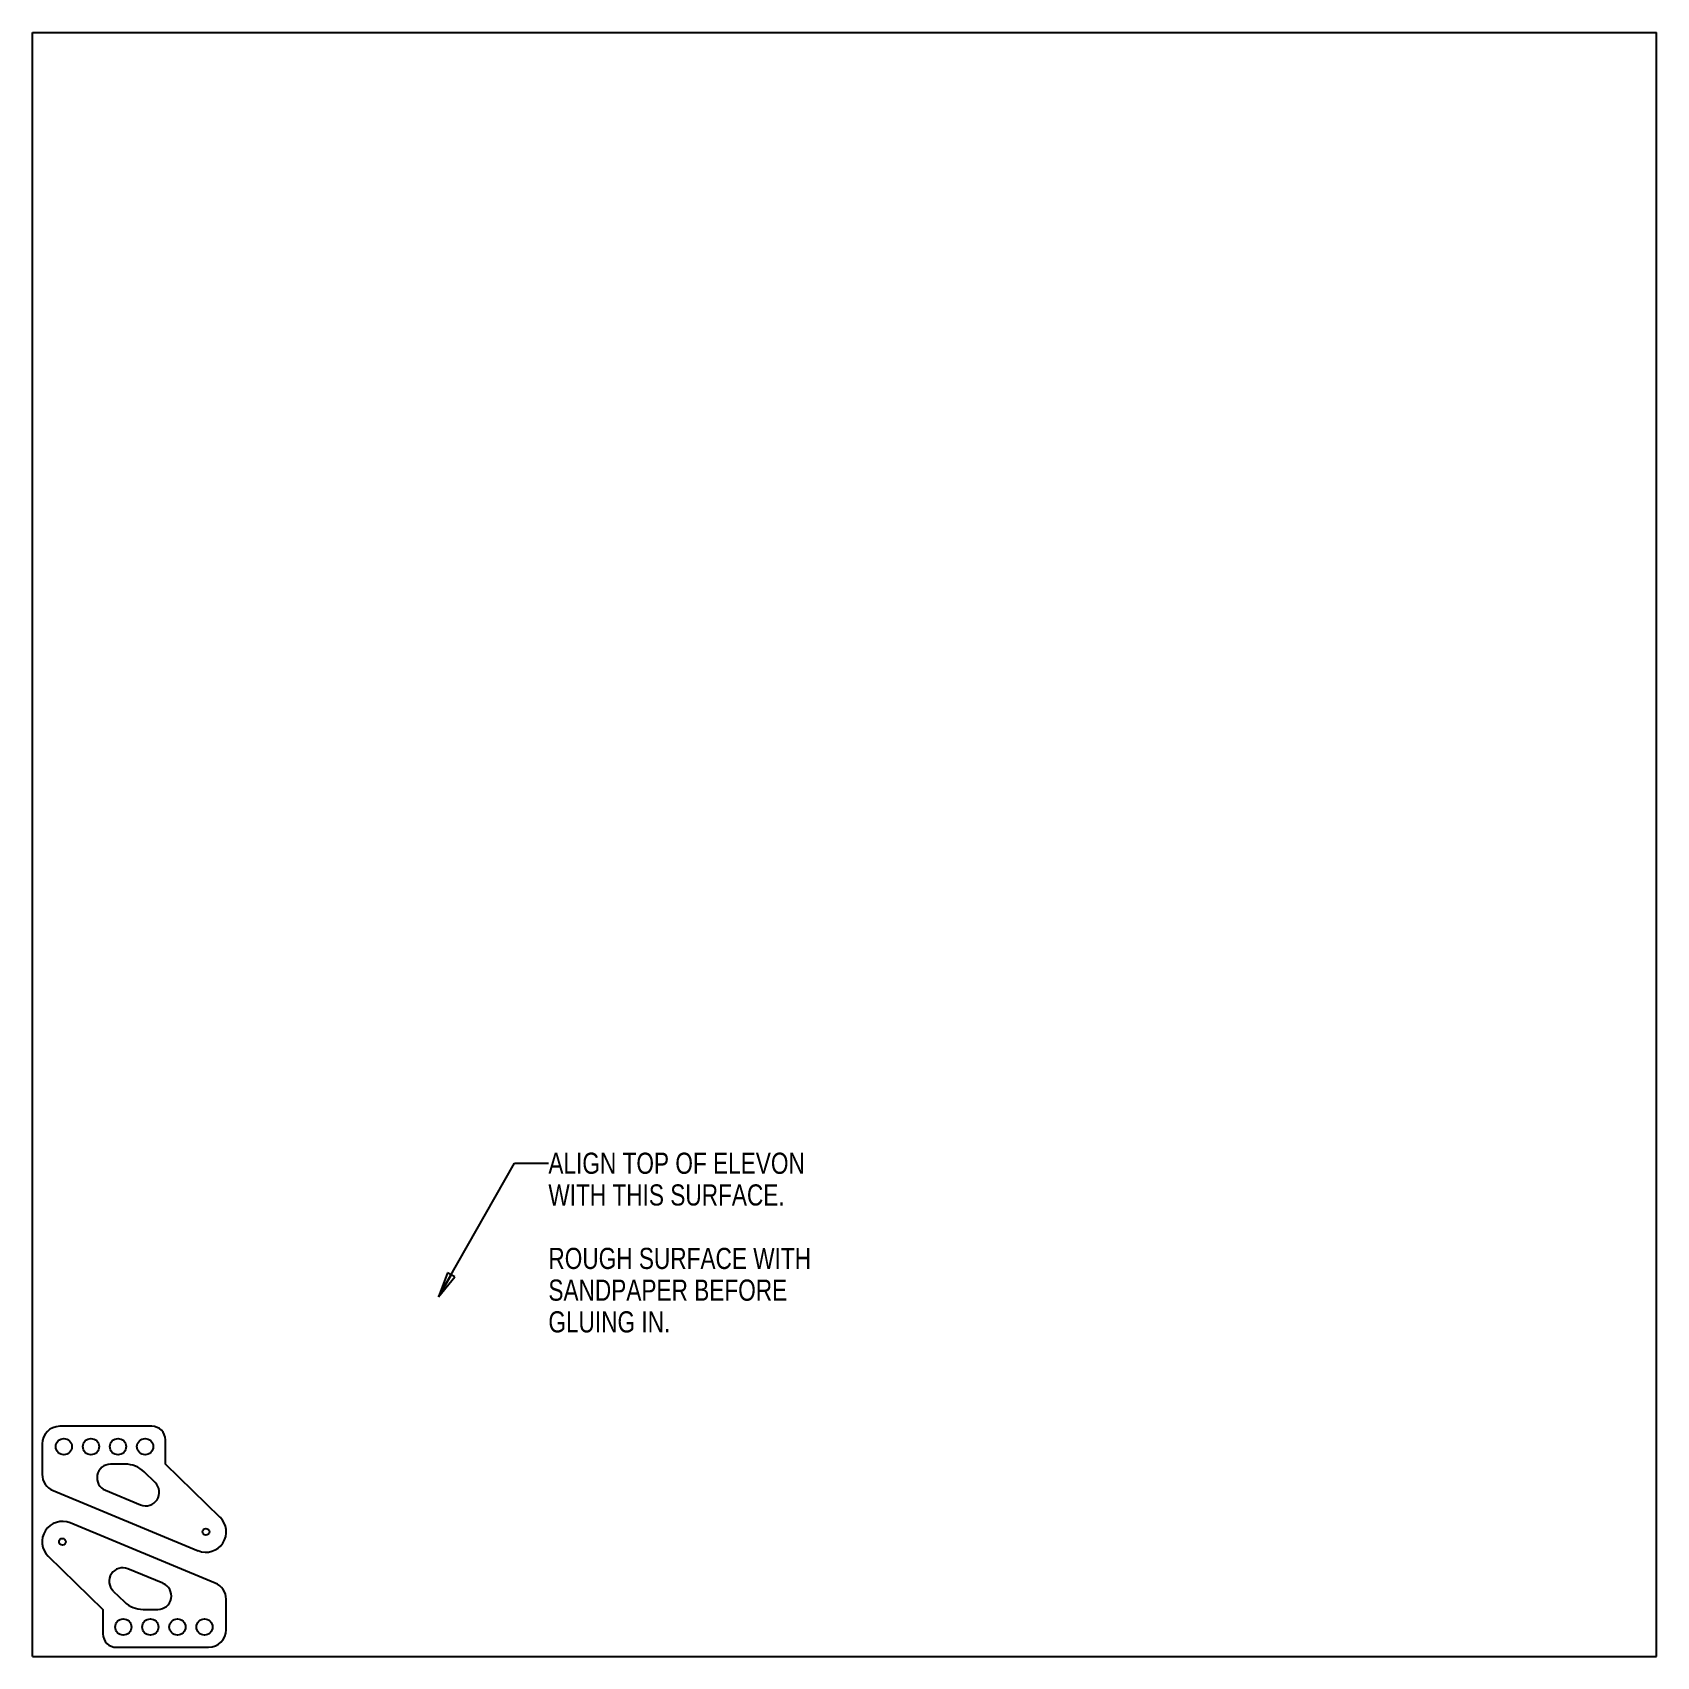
# Model space of a CAD drawing. Header units: inches. Extents: x 0 to 12, y 0 to 12.
import ezdxf

# ---------------------------------------------------------------- set-up
doc = ezdxf.new("R2010")
doc.units = ezdxf.units.IN
doc.header["$LTSCALE"] = 0.782222
doc.header["$MEASUREMENT"] = 0
doc.layers.get('0').update_dxf_attribs({"linetype": 'CONTINUOUS'})
doc.layers.add('02___PRT_ALL_AXES', color=7, linetype='CONTINUOUS')
doc.styles.get("Standard").update_dxf_attribs({"font": 'txt', "width": 0.8})
doc.dimstyles.get("Standard").update_dxf_attribs({"dimtxt": 0.15625, "dimasz": 0.1875, "dimexe": 0.18, "dimexo": 0.0625, "dimgap": 0.09, "dimtad": 0, "dimtih": 1, "dimtoh": 1, "dimzin": 4, "dimdsep": 46, "dimtxsty": 'STANDARD', "dimblk": 'CLOSED', "dimblk1": 'CLOSED', "dimblk2": 'CLOSED', "dimcen": 0.09, "dimadec": 0, "dimazin": 0, "dimtp": 0.01, "dimtm": 0.01, "dimtfac": 1, "dimtofl": 0, "dimtmove": 0, "dimatfit": 3, "dimldrblk": 'CLOSED', "dimfxl": 1, "dimtolj": 1, "dimtzin": 4, "dimarcsym": 0})

# ---------------------------------------------------------------- blocks, each defined once
blk = doc.blocks.new('_CLOSED')
at = {"color": 0, "linetype": 'BYBLOCK'}
for p, q in [((0, 0), (-1, 0.167)), ((-1, 0.167), (-1, -0.167)), ((-1, -0.167), (0, 0)), ((-1, 0), (0, 0))]:
    blk.add_line(p, q, dxfattribs=at)

msp = doc.modelspace()

# ---------------------------------------------------------------- linework, layer by layer
at = {"color": 7, "linetype": 'CONTINUOUS'}
for p, q in [((0, 0), (0, 12)), ((0, 12), (12, 12)), ((12, 0), (12, 12)), ((0.882, 1.701), (0.202, 1.701)), ((0.072, 1.571), (0.072, 1.346)), ((0.982, 1.421), (0.982, 1.601)), ((0.685, 1.421), (0.577, 1.421)), ((0.906, 1.285), (0.825, 1.364)), ((0.152, 1.226), (1.224, 0.782)), ((0.539, 1.228), (0.798, 1.121)), ((1.351, 0.543), (0.279, 0.987)), ((0.964, 0.541), (0.705, 0.648)), ((0.597, 0.484), (0.679, 0.405)), ((1.431, 0.198), (1.431, 0.423)), ((0.521, 0.348), (0.521, 0.168)), ((0.818, 0.348), (0.926, 0.348)), ((0, 0), (12, 0)), ((0.621, 0.068), (1.301, 0.068))]:
    msp.add_line(p, q, dxfattribs=at)
for centre in [(0.232, 1.551), (0.432, 1.551), (0.632, 1.551), (0.832, 1.551), (0.671, 0.218), (0.871, 0.218), (1.071, 0.218), (1.271, 0.218)]:
    msp.add_circle(centre, 0.0599, dxfattribs=at)
for centre, radius, start, end in [((0.202, 1.571), 0.13, 90, 180), ((0.882, 1.601), 0.1, 0, 90), ((0.202, 1.346), 0.13, 180, 247.5121), ((0.577, 1.321), 0.1, 90, 247.5121), ((0.685, 1.221), 0.2, 45.8706, 90), ((0.837, 1.213), 0.1, 247.5121, 45.8706), ((0.667, 0.556), 0.1, 67.5121, 225.8706), ((0.926, 0.448), 0.1, 270, 67.5121), ((1.301, 0.423), 0.13, 0, 67.5121), ((0.818, 0.548), 0.2, 225.8706, 270), ((0.621, 0.168), 0.1, 180, 270), ((1.301, 0.198), 0.13, 270, 360)]:
    msp.add_arc(centre, radius, start, end, dxfattribs=at)
at = {"layer": '02___PRT_ALL_AXES', "color": 7, "linetype": 'CONTINUOUS'}
for p, q in [((1.386, 1.028), (0.982, 1.421)), ((0.117, 0.741), (0.521, 0.348))]:
    msp.add_line(p, q, dxfattribs=at)
for centre in [(0.221, 0.848), (1.282, 0.921)]:
    msp.add_circle(centre, 0.025, dxfattribs=at)
for centre, start, end in [((0.221, 0.848), 67.5121, 225.8706), ((1.282, 0.921), 247.5121, 45.8706)]:
    msp.add_arc(centre, 0.15, start, end, dxfattribs=at)

# ---------------------------------------------------------------- texts
at = {"color": 2, "linetype": 'CONTINUOUS', "insert": (3.812, 3.723), "char_height": 0.15625, "width": 2.5, "attachment_point": 1, "line_spacing_factor": 0.9}
msp.add_mtext('ALIGN TOP OF ELEVON \\PWITH THIS SURFACE.\\P \\PROUGH SURFACE WITH \\PSANDPAPER BEFORE \\PGLUING IN.', dxfattribs=at)

# ---------------------------------------------------------------- leaders
at = {"color": 2, "linetype": 'CONTINUOUS'}
msp.add_leader([(3.001, 2.657), (3.562, 3.645), (3.812, 3.645)], dimstyle='STANDARD', override={"dimtad": 0}, dxfattribs=at)

doc.saveas('drawing.dxf')
